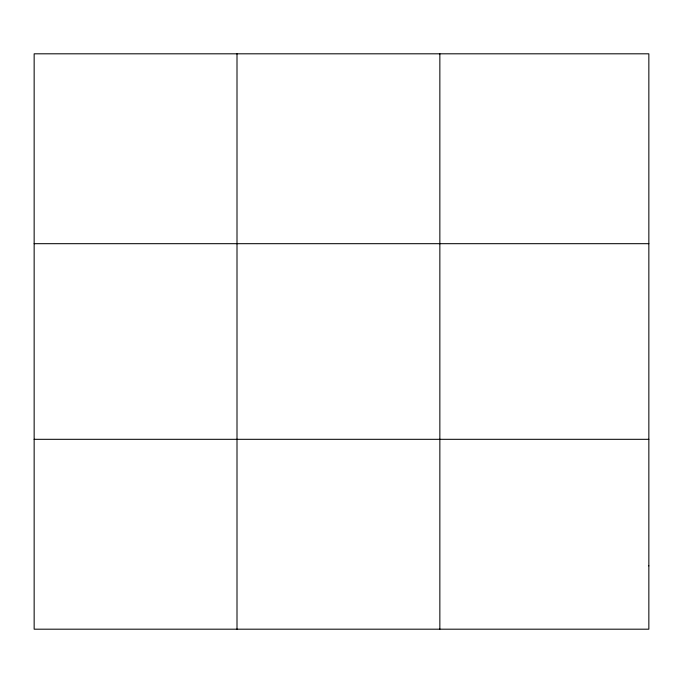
<?xml version="1.0" encoding="UTF-8"?>
<svg xmlns="http://www.w3.org/2000/svg" width="683" height="683" viewBox="0 0 683 683"><rect width="100%" height="100%" fill="white"/><g stroke="black" fill="none" stroke-linecap="round" stroke-linejoin="round"><path stroke-width="1.02" d="M237.001 629.188L237.001 53.812M439.852 629.188L439.852 53.812M34.15 243.686L648.85 243.686M34.15 439.314L648.85 439.314M648.85 565.891L648.85 629.188L34.15 629.188L34.15 53.812L648.85 53.812L648.85 565.891"/></g></svg>
